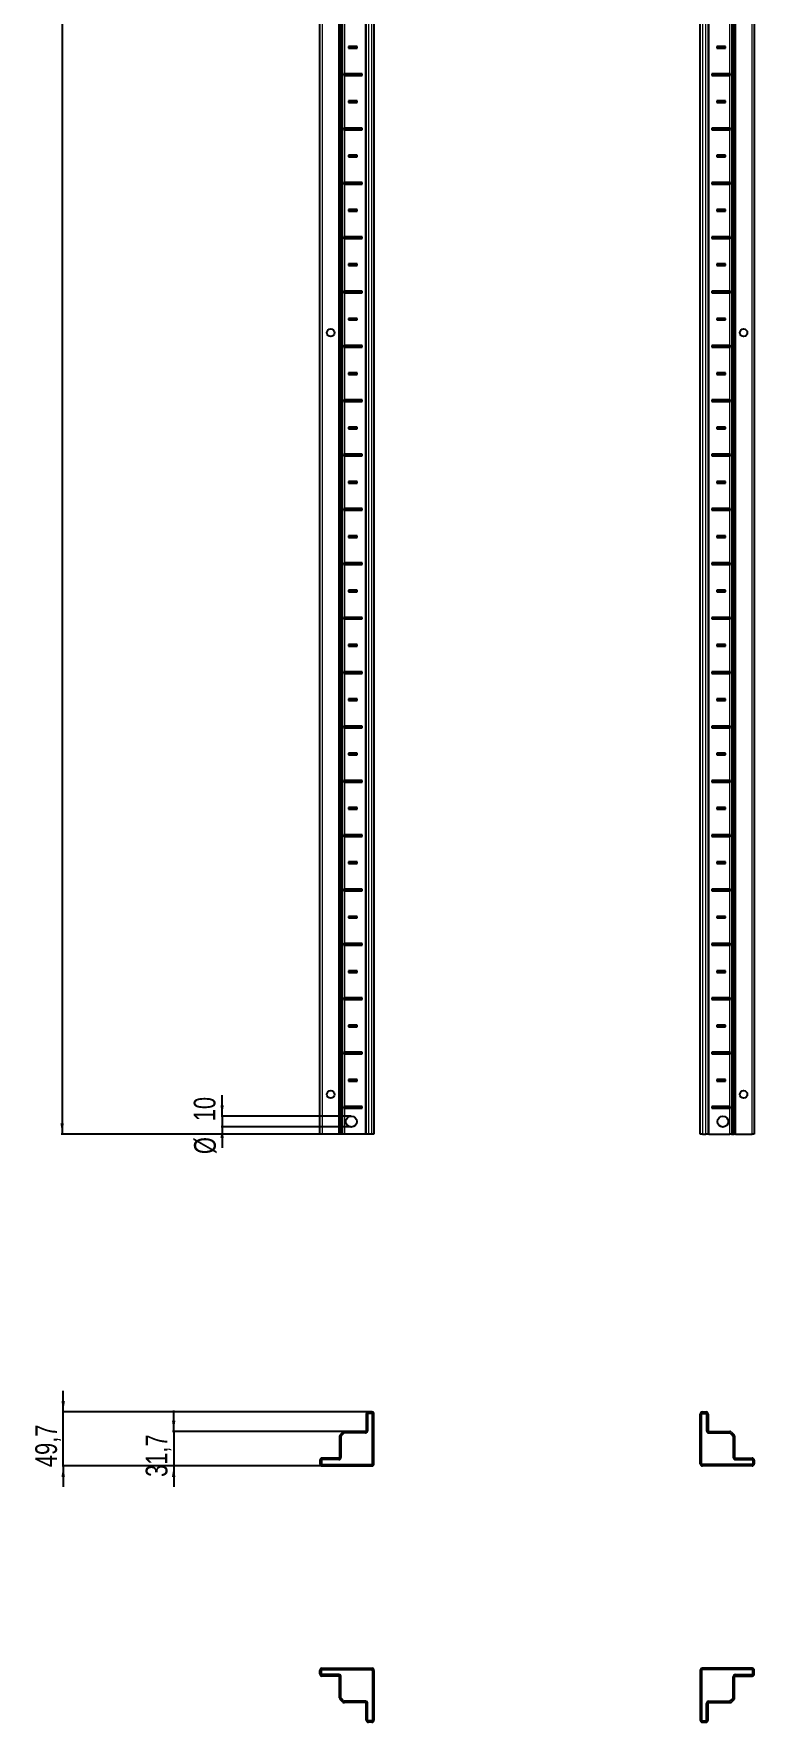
# Model space of a CAD drawing. Header units: millimetres. Extents: x -250 to 4825, y -1547 to 1577.
# Drawn here: x -250 to 412, y -1547 to 6 of the extents above; entities that cross this region are included whole.
import ezdxf

# ---------------------------------------------------------------- set-up
doc = ezdxf.new("R2010")
doc.units = ezdxf.units.MM
doc.layers.add('FORMAT', color=7, linetype='Continuous')
doc.styles.add('SLDTEXTSTYLE0', font='TXT', dxfattribs={"width": 0.75})
doc.dimstyles.new('SLDDIMSTYLE0', dxfattribs={"dimtxt": 20, "dimasz": 10, "dimexe": 0, "dimexo": 0.0625, "dimgap": 5, "dimtad": 2, "dimdec": 1, "dimrnd": 1e-09, "dimzin": 12, "dimdsep": 46, "dimtxsty": 'SLDTEXTSTYLE0', "dimsah": 1, "dimcen": 0.09, "dimadec": 0, "dimazin": 3, "dimtfac": 1, "dimtofl": 0, "dimtmove": 0, "dimatfit": 3, "dimfxl": 0, "dimfrac": 2, "dimtolj": 1, "dimtzin": 12, "dimarcsym": 0})
doc.dimstyles.new('SLDDIMSTYLE1', dxfattribs={"dimtxt": 20, "dimasz": 10, "dimexe": 0, "dimexo": 0.0625, "dimgap": 5, "dimtad": 2, "dimdec": 1, "dimrnd": 1e-09, "dimzin": 12, "dimdsep": 46, "dimtxsty": 'SLDTEXTSTYLE0', "dimsah": 1, "dimcen": 0.09, "dimadec": 0, "dimazin": 3, "dimtfac": 1, "dimtmove": 0, "dimatfit": 0, "dimfxl": 0, "dimfrac": 2, "dimtolj": 1, "dimtzin": 12, "dimarcsym": 0})

# ---------------------------------------------------------------- blocks, each defined once
blk = doc.blocks.new('_D')
at = {"layer": 'FORMAT'}
for p, q in [((35.2, 1092.8), (-225.3, 1092.8)), ((-224.3, 1092.8), (-224.3, -1006.2)), ((35.2, -1006.2), (-225.3, -1006.2))]:
    blk.add_line(p, q, dxfattribs=at)
for points in [[(-224.3, 1092.8), (-225.9, 1082.8), (-222.8, 1082.8)], [(-224.3, -1006.2), (-222.8, -996.2), (-225.9, -996.2)]]:
    blk.add_solid(points, dxfattribs=at)
at = {"layer": 'FORMAT', "insert": (-250.1, 13.7), "char_height": 20, "attachment_point": 1, "rotation": 90, "style": 'SLDTEXTSTYLE0'}
blk.add_mtext('2099', dxfattribs=at)
blk = doc.blocks.new('_D_3')
at = {"layer": 'FORMAT'}
for p, q in [((-77.2, -989.7), (-77.2, -970.5)), ((41.6, -989.7), (-78.2, -989.7)), ((-77.2, -989.7), (-77.2, -999.7)), ((41.6, -999.7), (-78.2, -999.7)), ((-77.2, -999.7), (-77.2, -1019))]:
    blk.add_line(p, q, dxfattribs=at)
for points in [[(-77.2, -989.7), (-75.7, -979.7), (-78.7, -979.7)], [(-77.2, -999.7), (-78.7, -1009.7), (-75.7, -1009.7)]]:
    blk.add_solid(points, dxfattribs=at)
at = {"layer": 'FORMAT', "char_height": 20, "attachment_point": 1, "rotation": 90, "style": 'SLDTEXTSTYLE0'}
for s, insert in [('10', (-103.3, -994.4)), ('%%c', (-103, -1024.6))]:
    blk.add_mtext(s, dxfattribs=dict(at, insert=insert))
blk = doc.blocks.new('_D_5')
at = {"layer": 'FORMAT'}
for p, q in [((-223.4, -1261.8), (-223.4, -1242.5)), ((57.3, -1261.8), (-224.4, -1261.8)), ((-223.4, -1311.5), (-223.4, -1261.8)), ((14.8, -1311.5), (-224.4, -1311.5)), ((-223.4, -1311.5), (-223.4, -1330.7))]:
    blk.add_line(p, q, dxfattribs=at)
for points in [[(-223.4, -1261.8), (-221.8, -1251.8), (-224.9, -1251.8)], [(-223.4, -1311.5), (-224.9, -1321.5), (-221.8, -1321.5)]]:
    blk.add_solid(points, dxfattribs=at)
at = {"layer": 'FORMAT', "insert": (-249.1, -1312.5), "char_height": 20, "attachment_point": 1, "rotation": 90, "style": 'SLDTEXTSTYLE0'}
blk.add_mtext('49,7', dxfattribs=at)
blk = doc.blocks.new('_D_6')
at = {"layer": 'FORMAT'}
for p, q in [((-121.7, -1279.8), (-121.7, -1260.5)), ((35.2, -1279.8), (-122.7, -1279.8)), ((-121.7, -1279.8), (-121.7, -1311.5)), ((14.8, -1311.5), (-122.7, -1311.5)), ((-121.7, -1311.5), (-121.7, -1330.7))]:
    blk.add_line(p, q, dxfattribs=at)
for points in [[(-121.7, -1279.8), (-120.2, -1269.8), (-123.3, -1269.8)], [(-121.7, -1311.5), (-123.3, -1321.5), (-120.2, -1321.5)]]:
    blk.add_solid(points, dxfattribs=at)
at = {"layer": 'FORMAT', "insert": (-147.5, -1321.5), "char_height": 20, "attachment_point": 1, "rotation": 90, "style": 'SLDTEXTSTYLE0'}
blk.add_mtext('31,7', dxfattribs=at)

msp = doc.modelspace()

# ---------------------------------------------------------------- linework, layer by layer
at = {"color": 7, "linetype": 'Continuous', "lineweight": 25}
for p, q in [((12.79, -1006.24), (12.79, 1092.76)), ((30.79, -1006.24), (30.79, 1092.76)), ((32.58, -1006.24), (32.58, 1092.76)), ((32.62, -1006.24), (32.62, 1092.76)), ((55.29, -1006.24), (55.29, 1092.76)), ((62.49, 1092.76), (62.49, -1006.24)), ((362.49, -1006.24), (362.49, 1092.76)), ((369.69, 1092.76), (369.69, -1006.24)), ((392.36, 1092.76), (392.36, -1006.24)), ((392.4, 1092.76), (392.4, -1006.24)), ((394.19, 1092.76), (394.19, -1006.24)), ((412.19, 1092.76), (412.19, -1006.24)), ((47.14, -5.99), (39.14, -5.99)), ((39.14, -5.99), (39.14, -7.49)), ((39.89, -6.74), (39.14, -5.99)), ((39.89, -6.74), (39.14, -7.49)), ((39.14, -7.49), (47.14, -7.49)), ((46.39, -6.74), (39.89, -6.74)), ((46.39, -6.74), (47.14, -5.99)), ((46.39, -6.74), (47.14, -7.49)), ((47.14, -7.49), (47.14, -5.99)), ((385.84, -5.99), (377.84, -5.99)), ((377.84, -5.99), (377.84, -7.49)), ((378.59, -6.74), (377.84, -5.99)), ((378.59, -6.74), (377.84, -7.49)), ((377.84, -7.49), (385.84, -7.49)), ((378.59, -6.74), (385.09, -6.74)), ((385.09, -6.74), (385.84, -5.99)), ((385.09, -6.74), (385.84, -7.49)), ((385.84, -7.49), (385.84, -5.99)), ((51.64, -30.99), (35.24, -30.99)), ((50.89, -31.74), (51.64, -30.99)), ((51.64, -32.49), (51.64, -30.99)), ((389.74, -30.99), (373.34, -30.99)), ((373.34, -30.99), (373.34, -32.49)), ((374.09, -31.74), (373.34, -30.99)), ((34.75, -31.1), (34.75, -32.39)), ((35.39, -31.74), (34.75, -31.1)), ((35.39, -31.74), (34.75, -32.39)), ((35.24, -32.49), (51.64, -32.49)), ((50.89, -31.74), (35.39, -31.74)), ((50.89, -31.74), (51.64, -32.49)), ((374.09, -31.74), (373.34, -32.49)), ((373.34, -32.49), (389.74, -32.49)), ((374.09, -31.74), (389.59, -31.74)), ((389.59, -31.74), (390.23, -31.1)), ((389.59, -31.74), (390.23, -32.39)), ((390.23, -32.39), (390.23, -31.1)), ((47.14, -55.99), (39.14, -55.99)), ((39.14, -55.99), (39.14, -57.49)), ((39.89, -56.74), (39.14, -55.99)), ((39.89, -56.74), (39.14, -57.49)), ((39.14, -57.49), (47.14, -57.49)), ((46.39, -56.74), (39.89, -56.74)), ((46.39, -56.74), (47.14, -55.99)), ((46.39, -56.74), (47.14, -57.49)), ((47.14, -57.49), (47.14, -55.99)), ((385.84, -55.99), (377.84, -55.99)), ((377.84, -55.99), (377.84, -57.49)), ((378.59, -56.74), (377.84, -55.99)), ((378.59, -56.74), (377.84, -57.49)), ((377.84, -57.49), (385.84, -57.49)), ((378.59, -56.74), (385.09, -56.74)), ((385.09, -56.74), (385.84, -55.99)), ((385.09, -56.74), (385.84, -57.49)), ((385.84, -57.49), (385.84, -55.99)), ((34.75, -81.1), (34.75, -82.39)), ((35.39, -81.74), (34.75, -81.1)), ((35.39, -81.74), (34.75, -82.39)), ((51.64, -80.99), (35.24, -80.99)), ((35.24, -82.49), (51.64, -82.49)), ((50.89, -81.74), (35.39, -81.74)), ((50.89, -81.74), (51.64, -80.99)), ((50.89, -81.74), (51.64, -82.49)), ((51.64, -82.49), (51.64, -80.99)), ((389.74, -80.99), (373.34, -80.99)), ((373.34, -80.99), (373.34, -82.49)), ((374.09, -81.74), (373.34, -80.99)), ((374.09, -81.74), (373.34, -82.49)), ((373.34, -82.49), (389.74, -82.49)), ((374.09, -81.74), (389.59, -81.74)), ((389.59, -81.74), (390.23, -81.1)), ((389.59, -81.74), (390.23, -82.39)), ((390.23, -82.39), (390.23, -81.1)), ((47.14, -105.99), (39.14, -105.99)), ((39.14, -105.99), (39.14, -107.49)), ((39.89, -106.74), (39.14, -105.99)), ((39.89, -106.74), (39.14, -107.49)), ((39.14, -107.49), (47.14, -107.49)), ((46.39, -106.74), (39.89, -106.74)), ((46.39, -106.74), (47.14, -105.99)), ((46.39, -106.74), (47.14, -107.49)), ((47.14, -107.49), (47.14, -105.99)), ((385.84, -105.99), (377.84, -105.99)), ((377.84, -105.99), (377.84, -107.49)), ((378.59, -106.74), (377.84, -105.99)), ((378.59, -106.74), (377.84, -107.49)), ((377.84, -107.49), (385.84, -107.49)), ((378.59, -106.74), (385.09, -106.74)), ((385.09, -106.74), (385.84, -105.99)), ((385.09, -106.74), (385.84, -107.49)), ((385.84, -107.49), (385.84, -105.99)), ((34.75, -131.1), (34.75, -132.39)), ((35.39, -131.74), (34.75, -131.1)), ((35.39, -131.74), (34.75, -132.39)), ((51.64, -130.99), (35.24, -130.99)), ((35.24, -132.49), (51.64, -132.49)), ((50.89, -131.74), (35.39, -131.74)), ((50.89, -131.74), (51.64, -130.99)), ((50.89, -131.74), (51.64, -132.49)), ((51.64, -132.49), (51.64, -130.99)), ((389.74, -130.99), (373.34, -130.99)), ((373.34, -130.99), (373.34, -132.49)), ((374.09, -131.74), (373.34, -130.99)), ((374.09, -131.74), (373.34, -132.49)), ((373.34, -132.49), (389.74, -132.49)), ((374.09, -131.74), (389.59, -131.74)), ((389.59, -131.74), (390.23, -131.1)), ((389.59, -131.74), (390.23, -132.39)), ((390.23, -132.39), (390.23, -131.1)), ((47.14, -155.99), (39.14, -155.99)), ((39.14, -155.99), (39.14, -157.49)), ((39.89, -156.74), (39.14, -155.99)), ((39.89, -156.74), (39.14, -157.49)), ((39.14, -157.49), (47.14, -157.49)), ((46.39, -156.74), (39.89, -156.74)), ((46.39, -156.74), (47.14, -155.99)), ((46.39, -156.74), (47.14, -157.49)), ((47.14, -157.49), (47.14, -155.99)), ((385.84, -155.99), (377.84, -155.99)), ((377.84, -155.99), (377.84, -157.49)), ((378.59, -156.74), (377.84, -155.99)), ((378.59, -156.74), (377.84, -157.49)), ((377.84, -157.49), (385.84, -157.49)), ((378.59, -156.74), (385.09, -156.74)), ((385.09, -156.74), (385.84, -155.99)), ((385.09, -156.74), (385.84, -157.49)), ((385.84, -157.49), (385.84, -155.99)), ((34.75, -181.1), (34.75, -182.39)), ((35.39, -181.74), (34.75, -181.1)), ((35.39, -181.74), (34.75, -182.39)), ((51.64, -180.99), (35.24, -180.99)), ((35.24, -182.49), (51.64, -182.49)), ((50.89, -181.74), (35.39, -181.74)), ((50.89, -181.74), (51.64, -180.99)), ((50.89, -181.74), (51.64, -182.49)), ((51.64, -182.49), (51.64, -180.99)), ((389.74, -180.99), (373.34, -180.99)), ((373.34, -180.99), (373.34, -182.49)), ((374.09, -181.74), (373.34, -180.99)), ((374.09, -181.74), (373.34, -182.49)), ((373.34, -182.49), (389.74, -182.49)), ((374.09, -181.74), (389.59, -181.74)), ((389.59, -181.74), (390.23, -181.1)), ((389.59, -181.74), (390.23, -182.39)), ((390.23, -182.39), (390.23, -181.1)), ((47.14, -205.99), (39.14, -205.99)), ((39.14, -205.99), (39.14, -207.49)), ((39.89, -206.74), (39.14, -205.99)), ((39.89, -206.74), (39.14, -207.49)), ((39.14, -207.49), (47.14, -207.49)), ((46.39, -206.74), (39.89, -206.74)), ((46.39, -206.74), (47.14, -205.99)), ((46.39, -206.74), (47.14, -207.49)), ((47.14, -207.49), (47.14, -205.99)), ((385.84, -205.99), (377.84, -205.99)), ((377.84, -205.99), (377.84, -207.49)), ((378.59, -206.74), (377.84, -205.99)), ((378.59, -206.74), (377.84, -207.49)), ((377.84, -207.49), (385.84, -207.49)), ((378.59, -206.74), (385.09, -206.74)), ((385.09, -206.74), (385.84, -205.99)), ((385.09, -206.74), (385.84, -207.49)), ((385.84, -207.49), (385.84, -205.99)), ((34.75, -231.1), (34.75, -232.39)), ((35.39, -231.74), (34.75, -231.1)), ((35.39, -231.74), (34.75, -232.39)), ((51.64, -230.99), (35.24, -230.99)), ((35.24, -232.49), (51.64, -232.49)), ((50.89, -231.74), (35.39, -231.74)), ((50.89, -231.74), (51.64, -230.99)), ((50.89, -231.74), (51.64, -232.49)), ((51.64, -232.49), (51.64, -230.99)), ((389.74, -230.99), (373.34, -230.99)), ((373.34, -230.99), (373.34, -232.49)), ((374.09, -231.74), (373.34, -230.99)), ((374.09, -231.74), (373.34, -232.49)), ((373.34, -232.49), (389.74, -232.49)), ((374.09, -231.74), (389.59, -231.74)), ((389.59, -231.74), (390.23, -231.1)), ((389.59, -231.74), (390.23, -232.39)), ((390.23, -232.39), (390.23, -231.1)), ((47.14, -255.99), (39.14, -255.99)), ((39.14, -255.99), (39.14, -257.49)), ((39.89, -256.74), (39.14, -255.99)), ((39.89, -256.74), (39.14, -257.49)), ((39.14, -257.49), (47.14, -257.49)), ((46.39, -256.74), (39.89, -256.74)), ((46.39, -256.74), (47.14, -255.99)), ((46.39, -256.74), (47.14, -257.49)), ((47.14, -257.49), (47.14, -255.99)), ((385.84, -255.99), (377.84, -255.99)), ((377.84, -255.99), (377.84, -257.49)), ((378.59, -256.74), (377.84, -255.99)), ((378.59, -256.74), (377.84, -257.49)), ((377.84, -257.49), (385.84, -257.49)), ((378.59, -256.74), (385.09, -256.74)), ((385.09, -256.74), (385.84, -255.99)), ((385.09, -256.74), (385.84, -257.49)), ((385.84, -257.49), (385.84, -255.99)), ((34.75, -281.1), (34.75, -282.39)), ((35.39, -281.74), (34.75, -281.1)), ((35.39, -281.74), (34.75, -282.39)), ((51.64, -280.99), (35.24, -280.99)), ((35.24, -282.49), (51.64, -282.49)), ((50.89, -281.74), (35.39, -281.74)), ((50.89, -281.74), (51.64, -280.99)), ((50.89, -281.74), (51.64, -282.49)), ((51.64, -282.49), (51.64, -280.99)), ((389.74, -280.99), (373.34, -280.99)), ((373.34, -280.99), (373.34, -282.49)), ((374.09, -281.74), (373.34, -280.99)), ((374.09, -281.74), (373.34, -282.49)), ((373.34, -282.49), (389.74, -282.49)), ((374.09, -281.74), (389.59, -281.74)), ((389.59, -281.74), (390.23, -281.1)), ((389.59, -281.74), (390.23, -282.39)), ((390.23, -282.39), (390.23, -281.1)), ((47.14, -305.99), (39.14, -305.99)), ((39.14, -305.99), (39.14, -307.49)), ((39.89, -306.74), (39.14, -305.99)), ((39.89, -306.74), (39.14, -307.49)), ((39.14, -307.49), (47.14, -307.49)), ((46.39, -306.74), (39.89, -306.74)), ((46.39, -306.74), (47.14, -305.99)), ((46.39, -306.74), (47.14, -307.49)), ((47.14, -307.49), (47.14, -305.99)), ((385.84, -305.99), (377.84, -305.99)), ((377.84, -305.99), (377.84, -307.49)), ((378.59, -306.74), (377.84, -305.99)), ((378.59, -306.74), (377.84, -307.49)), ((377.84, -307.49), (385.84, -307.49)), ((378.59, -306.74), (385.09, -306.74)), ((385.09, -306.74), (385.84, -305.99)), ((385.09, -306.74), (385.84, -307.49)), ((385.84, -307.49), (385.84, -305.99)), ((34.75, -331.1), (34.75, -332.39)), ((35.39, -331.74), (34.75, -331.1)), ((35.39, -331.74), (34.75, -332.39)), ((51.64, -330.99), (35.24, -330.99)), ((35.24, -332.49), (51.64, -332.49)), ((50.89, -331.74), (35.39, -331.74)), ((50.89, -331.74), (51.64, -330.99)), ((50.89, -331.74), (51.64, -332.49)), ((51.64, -332.49), (51.64, -330.99)), ((389.74, -330.99), (373.34, -330.99)), ((373.34, -330.99), (373.34, -332.49)), ((374.09, -331.74), (373.34, -330.99)), ((374.09, -331.74), (373.34, -332.49)), ((373.34, -332.49), (389.74, -332.49)), ((374.09, -331.74), (389.59, -331.74)), ((389.59, -331.74), (390.23, -331.1)), ((389.59, -331.74), (390.23, -332.39)), ((390.23, -332.39), (390.23, -331.1)), ((47.14, -355.99), (39.14, -355.99)), ((39.14, -355.99), (39.14, -357.49)), ((39.89, -356.74), (39.14, -355.99)), ((39.89, -356.74), (39.14, -357.49)), ((46.39, -356.74), (39.89, -356.74)), ((46.39, -356.74), (47.14, -355.99)), ((46.39, -356.74), (47.14, -357.49)), ((47.14, -357.49), (47.14, -355.99)), ((385.84, -355.99), (377.84, -355.99)), ((377.84, -355.99), (377.84, -357.49)), ((378.59, -356.74), (377.84, -355.99)), ((378.59, -356.74), (377.84, -357.49)), ((378.59, -356.74), (385.09, -356.74)), ((385.09, -356.74), (385.84, -355.99)), ((385.09, -356.74), (385.84, -357.49)), ((385.84, -357.49), (385.84, -355.99)), ((39.14, -357.49), (47.14, -357.49)), ((377.84, -357.49), (385.84, -357.49)), ((34.75, -381.1), (34.75, -382.39)), ((35.39, -381.74), (34.75, -381.1)), ((35.39, -381.74), (34.75, -382.39)), ((51.64, -380.99), (35.24, -380.99)), ((35.24, -382.49), (51.64, -382.49)), ((50.89, -381.74), (35.39, -381.74)), ((50.89, -381.74), (51.64, -380.99)), ((50.89, -381.74), (51.64, -382.49)), ((51.64, -382.49), (51.64, -380.99)), ((389.74, -380.99), (373.34, -380.99)), ((373.34, -380.99), (373.34, -382.49)), ((374.09, -381.74), (373.34, -380.99)), ((374.09, -381.74), (373.34, -382.49)), ((373.34, -382.49), (389.74, -382.49)), ((374.09, -381.74), (389.59, -381.74)), ((389.59, -381.74), (390.23, -381.1)), ((389.59, -381.74), (390.23, -382.39)), ((390.23, -382.39), (390.23, -381.1)), ((47.14, -405.99), (39.14, -405.99)), ((39.14, -405.99), (39.14, -407.49)), ((39.89, -406.74), (39.14, -405.99)), ((39.89, -406.74), (39.14, -407.49)), ((39.14, -407.49), (47.14, -407.49)), ((46.39, -406.74), (39.89, -406.74)), ((46.39, -406.74), (47.14, -405.99)), ((46.39, -406.74), (47.14, -407.49)), ((47.14, -407.49), (47.14, -405.99)), ((385.84, -405.99), (377.84, -405.99)), ((377.84, -405.99), (377.84, -407.49)), ((378.59, -406.74), (377.84, -405.99)), ((378.59, -406.74), (377.84, -407.49)), ((377.84, -407.49), (385.84, -407.49)), ((378.59, -406.74), (385.09, -406.74)), ((385.09, -406.74), (385.84, -405.99)), ((385.09, -406.74), (385.84, -407.49)), ((385.84, -407.49), (385.84, -405.99)), ((34.75, -431.1), (34.75, -432.39)), ((35.39, -431.74), (34.75, -431.1)), ((35.39, -431.74), (34.75, -432.39)), ((51.64, -430.99), (35.24, -430.99)), ((35.24, -432.49), (51.64, -432.49)), ((50.89, -431.74), (35.39, -431.74)), ((50.89, -431.74), (51.64, -430.99)), ((50.89, -431.74), (51.64, -432.49)), ((51.64, -432.49), (51.64, -430.99)), ((389.74, -430.99), (373.34, -430.99)), ((373.34, -430.99), (373.34, -432.49)), ((374.09, -431.74), (373.34, -430.99)), ((374.09, -431.74), (373.34, -432.49)), ((373.34, -432.49), (389.74, -432.49)), ((374.09, -431.74), (389.59, -431.74)), ((389.59, -431.74), (390.23, -431.1)), ((389.59, -431.74), (390.23, -432.39)), ((390.23, -432.39), (390.23, -431.1)), ((47.14, -455.99), (39.14, -455.99)), ((39.14, -455.99), (39.14, -457.49)), ((39.89, -456.74), (39.14, -455.99)), ((39.89, -456.74), (39.14, -457.49)), ((39.14, -457.49), (47.14, -457.49)), ((46.39, -456.74), (39.89, -456.74)), ((46.39, -456.74), (47.14, -455.99)), ((46.39, -456.74), (47.14, -457.49)), ((47.14, -457.49), (47.14, -455.99)), ((385.84, -455.99), (377.84, -455.99)), ((377.84, -455.99), (377.84, -457.49)), ((378.59, -456.74), (377.84, -455.99)), ((378.59, -456.74), (377.84, -457.49)), ((377.84, -457.49), (385.84, -457.49)), ((378.59, -456.74), (385.09, -456.74)), ((385.09, -456.74), (385.84, -455.99)), ((385.09, -456.74), (385.84, -457.49)), ((385.84, -457.49), (385.84, -455.99)), ((34.75, -481.1), (34.75, -482.39)), ((35.39, -481.74), (34.75, -481.1)), ((51.64, -480.99), (35.24, -480.99)), ((50.89, -481.74), (51.64, -480.99)), ((51.64, -482.49), (51.64, -480.99)), ((389.74, -480.99), (373.34, -480.99)), ((373.34, -480.99), (373.34, -482.49)), ((374.09, -481.74), (373.34, -480.99)), ((389.59, -481.74), (390.23, -481.1)), ((390.23, -482.39), (390.23, -481.1)), ((35.39, -481.74), (34.75, -482.39)), ((35.24, -482.49), (51.64, -482.49)), ((50.89, -481.74), (35.39, -481.74)), ((50.89, -481.74), (51.64, -482.49)), ((374.09, -481.74), (373.34, -482.49)), ((373.34, -482.49), (389.74, -482.49)), ((374.09, -481.74), (389.59, -481.74)), ((389.59, -481.74), (390.23, -482.39)), ((47.14, -505.99), (39.14, -505.99)), ((39.14, -505.99), (39.14, -507.49)), ((39.89, -506.74), (39.14, -505.99)), ((39.89, -506.74), (39.14, -507.49)), ((39.14, -507.49), (47.14, -507.49)), ((46.39, -506.74), (39.89, -506.74)), ((46.39, -506.74), (47.14, -505.99)), ((46.39, -506.74), (47.14, -507.49)), ((47.14, -507.49), (47.14, -505.99)), ((385.84, -505.99), (377.84, -505.99)), ((377.84, -505.99), (377.84, -507.49)), ((378.59, -506.74), (377.84, -505.99)), ((378.59, -506.74), (377.84, -507.49)), ((377.84, -507.49), (385.84, -507.49)), ((378.59, -506.74), (385.09, -506.74)), ((385.09, -506.74), (385.84, -505.99)), ((385.09, -506.74), (385.84, -507.49)), ((385.84, -507.49), (385.84, -505.99)), ((34.75, -531.1), (34.75, -532.39)), ((35.39, -531.74), (34.75, -531.1)), ((35.39, -531.74), (34.75, -532.39)), ((51.64, -530.99), (35.24, -530.99)), ((35.24, -532.49), (51.64, -532.49)), ((50.89, -531.74), (35.39, -531.74)), ((50.89, -531.74), (51.64, -530.99)), ((50.89, -531.74), (51.64, -532.49)), ((51.64, -532.49), (51.64, -530.99)), ((389.74, -530.99), (373.34, -530.99)), ((373.34, -530.99), (373.34, -532.49)), ((374.09, -531.74), (373.34, -530.99)), ((374.09, -531.74), (373.34, -532.49)), ((373.34, -532.49), (389.74, -532.49)), ((374.09, -531.74), (389.59, -531.74)), ((389.59, -531.74), (390.23, -531.1)), ((389.59, -531.74), (390.23, -532.39)), ((390.23, -532.39), (390.23, -531.1)), ((47.14, -555.99), (39.14, -555.99)), ((39.14, -555.99), (39.14, -557.49)), ((39.89, -556.74), (39.14, -555.99)), ((39.89, -556.74), (39.14, -557.49)), ((39.14, -557.49), (47.14, -557.49)), ((46.39, -556.74), (39.89, -556.74)), ((46.39, -556.74), (47.14, -555.99)), ((46.39, -556.74), (47.14, -557.49)), ((47.14, -557.49), (47.14, -555.99)), ((385.84, -555.99), (377.84, -555.99)), ((377.84, -555.99), (377.84, -557.49)), ((378.59, -556.74), (377.84, -555.99)), ((378.59, -556.74), (377.84, -557.49)), ((377.84, -557.49), (385.84, -557.49)), ((378.59, -556.74), (385.09, -556.74)), ((385.09, -556.74), (385.84, -555.99)), ((385.09, -556.74), (385.84, -557.49)), ((385.84, -557.49), (385.84, -555.99)), ((34.75, -581.1), (34.75, -582.39)), ((35.39, -581.74), (34.75, -581.1)), ((35.39, -581.74), (34.75, -582.39)), ((51.64, -580.99), (35.24, -580.99)), ((35.24, -582.49), (51.64, -582.49)), ((50.89, -581.74), (35.39, -581.74)), ((50.89, -581.74), (51.64, -580.99)), ((50.89, -581.74), (51.64, -582.49)), ((51.64, -582.49), (51.64, -580.99)), ((389.74, -580.99), (373.34, -580.99)), ((373.34, -580.99), (373.34, -582.49)), ((374.09, -581.74), (373.34, -580.99)), ((374.09, -581.74), (373.34, -582.49)), ((373.34, -582.49), (389.74, -582.49)), ((374.09, -581.74), (389.59, -581.74)), ((389.59, -581.74), (390.23, -581.1)), ((389.59, -581.74), (390.23, -582.39)), ((390.23, -582.39), (390.23, -581.1)), ((47.14, -605.99), (39.14, -605.99)), ((39.14, -605.99), (39.14, -607.49)), ((39.89, -606.74), (39.14, -605.99)), ((39.89, -606.74), (39.14, -607.49)), ((39.14, -607.49), (47.14, -607.49)), ((46.39, -606.74), (39.89, -606.74)), ((46.39, -606.74), (47.14, -605.99)), ((46.39, -606.74), (47.14, -607.49)), ((47.14, -607.49), (47.14, -605.99)), ((385.84, -605.99), (377.84, -605.99)), ((377.84, -605.99), (377.84, -607.49)), ((378.59, -606.74), (377.84, -605.99)), ((378.59, -606.74), (377.84, -607.49)), ((377.84, -607.49), (385.84, -607.49)), ((378.59, -606.74), (385.09, -606.74)), ((385.09, -606.74), (385.84, -605.99)), ((385.09, -606.74), (385.84, -607.49)), ((385.84, -607.49), (385.84, -605.99)), ((34.75, -631.1), (34.75, -632.39)), ((35.39, -631.74), (34.75, -631.1)), ((35.39, -631.74), (34.75, -632.39)), ((51.64, -630.99), (35.24, -630.99)), ((35.24, -632.49), (51.64, -632.49)), ((50.89, -631.74), (35.39, -631.74)), ((50.89, -631.74), (51.64, -630.99)), ((50.89, -631.74), (51.64, -632.49)), ((51.64, -632.49), (51.64, -630.99)), ((389.74, -630.99), (373.34, -630.99)), ((373.34, -630.99), (373.34, -632.49)), ((374.09, -631.74), (373.34, -630.99)), ((374.09, -631.74), (373.34, -632.49)), ((373.34, -632.49), (389.74, -632.49)), ((374.09, -631.74), (389.59, -631.74)), ((389.59, -631.74), (390.23, -631.1)), ((389.59, -631.74), (390.23, -632.39)), ((390.23, -632.39), (390.23, -631.1)), ((47.14, -655.99), (39.14, -655.99)), ((39.14, -655.99), (39.14, -657.49)), ((39.89, -656.74), (39.14, -655.99)), ((39.89, -656.74), (39.14, -657.49)), ((39.14, -657.49), (47.14, -657.49)), ((46.39, -656.74), (39.89, -656.74)), ((46.39, -656.74), (47.14, -655.99)), ((46.39, -656.74), (47.14, -657.49)), ((47.14, -657.49), (47.14, -655.99)), ((385.84, -655.99), (377.84, -655.99)), ((377.84, -655.99), (377.84, -657.49)), ((378.59, -656.74), (377.84, -655.99)), ((378.59, -656.74), (377.84, -657.49)), ((377.84, -657.49), (385.84, -657.49)), ((378.59, -656.74), (385.09, -656.74)), ((385.09, -656.74), (385.84, -655.99)), ((385.09, -656.74), (385.84, -657.49)), ((385.84, -657.49), (385.84, -655.99)), ((34.75, -681.1), (34.75, -682.39)), ((35.39, -681.74), (34.75, -681.1)), ((35.39, -681.74), (34.75, -682.39)), ((51.64, -680.99), (35.24, -680.99)), ((35.24, -682.49), (51.64, -682.49)), ((50.89, -681.74), (35.39, -681.74)), ((50.89, -681.74), (51.64, -680.99)), ((50.89, -681.74), (51.64, -682.49)), ((51.64, -682.49), (51.64, -680.99)), ((389.74, -680.99), (373.34, -680.99)), ((373.34, -680.99), (373.34, -682.49)), ((374.09, -681.74), (373.34, -680.99)), ((374.09, -681.74), (373.34, -682.49)), ((373.34, -682.49), (389.74, -682.49)), ((374.09, -681.74), (389.59, -681.74)), ((389.59, -681.74), (390.23, -681.1)), ((389.59, -681.74), (390.23, -682.39)), ((390.23, -682.39), (390.23, -681.1)), ((47.14, -705.99), (39.14, -705.99)), ((39.14, -705.99), (39.14, -707.49)), ((39.89, -706.74), (39.14, -705.99)), ((39.89, -706.74), (39.14, -707.49)), ((39.14, -707.49), (47.14, -707.49)), ((46.39, -706.74), (39.89, -706.74)), ((46.39, -706.74), (47.14, -705.99)), ((46.39, -706.74), (47.14, -707.49)), ((47.14, -707.49), (47.14, -705.99)), ((385.84, -705.99), (377.84, -705.99)), ((377.84, -705.99), (377.84, -707.49)), ((378.59, -706.74), (377.84, -705.99)), ((378.59, -706.74), (377.84, -707.49)), ((377.84, -707.49), (385.84, -707.49)), ((378.59, -706.74), (385.09, -706.74)), ((385.09, -706.74), (385.84, -705.99)), ((385.09, -706.74), (385.84, -707.49)), ((385.84, -707.49), (385.84, -705.99)), ((34.75, -731.1), (34.75, -732.39)), ((35.39, -731.74), (34.75, -731.1)), ((35.39, -731.74), (34.75, -732.39)), ((51.64, -730.99), (35.24, -730.99)), ((35.24, -732.49), (51.64, -732.49)), ((50.89, -731.74), (35.39, -731.74)), ((50.89, -731.74), (51.64, -730.99)), ((50.89, -731.74), (51.64, -732.49)), ((51.64, -732.49), (51.64, -730.99)), ((389.74, -730.99), (373.34, -730.99)), ((373.34, -730.99), (373.34, -732.49)), ((374.09, -731.74), (373.34, -730.99)), ((374.09, -731.74), (373.34, -732.49)), ((373.34, -732.49), (389.74, -732.49)), ((374.09, -731.74), (389.59, -731.74)), ((389.59, -731.74), (390.23, -731.1)), ((389.59, -731.74), (390.23, -732.39)), ((390.23, -732.39), (390.23, -731.1)), ((47.14, -755.99), (39.14, -755.99)), ((39.14, -755.99), (39.14, -757.49)), ((39.89, -756.74), (39.14, -755.99)), ((39.89, -756.74), (39.14, -757.49)), ((39.14, -757.49), (47.14, -757.49)), ((46.39, -756.74), (39.89, -756.74)), ((46.39, -756.74), (47.14, -755.99)), ((46.39, -756.74), (47.14, -757.49)), ((47.14, -757.49), (47.14, -755.99)), ((385.84, -755.99), (377.84, -755.99)), ((377.84, -755.99), (377.84, -757.49)), ((378.59, -756.74), (377.84, -755.99)), ((378.59, -756.74), (377.84, -757.49)), ((377.84, -757.49), (385.84, -757.49)), ((378.59, -756.74), (385.09, -756.74)), ((385.09, -756.74), (385.84, -755.99)), ((385.09, -756.74), (385.84, -757.49)), ((385.84, -757.49), (385.84, -755.99)), ((34.75, -781.1), (34.75, -782.39)), ((35.39, -781.74), (34.75, -781.1)), ((35.39, -781.74), (34.75, -782.39)), ((51.64, -780.99), (35.24, -780.99)), ((35.24, -782.49), (51.64, -782.49)), ((50.89, -781.74), (35.39, -781.74)), ((50.89, -781.74), (51.64, -780.99)), ((50.89, -781.74), (51.64, -782.49)), ((51.64, -782.49), (51.64, -780.99)), ((389.74, -780.99), (373.34, -780.99)), ((373.34, -780.99), (373.34, -782.49)), ((374.09, -781.74), (373.34, -780.99)), ((374.09, -781.74), (373.34, -782.49)), ((373.34, -782.49), (389.74, -782.49)), ((374.09, -781.74), (389.59, -781.74)), ((389.59, -781.74), (390.23, -781.1)), ((389.59, -781.74), (390.23, -782.39)), ((390.23, -782.39), (390.23, -781.1)), ((47.14, -805.99), (39.14, -805.99)), ((39.14, -805.99), (39.14, -807.49)), ((39.89, -806.74), (39.14, -805.99)), ((39.89, -806.74), (39.14, -807.49)), ((39.14, -807.49), (47.14, -807.49)), ((46.39, -806.74), (39.89, -806.74)), ((46.39, -806.74), (47.14, -805.99)), ((46.39, -806.74), (47.14, -807.49)), ((47.14, -807.49), (47.14, -805.99)), ((385.84, -805.99), (377.84, -805.99)), ((377.84, -805.99), (377.84, -807.49)), ((378.59, -806.74), (377.84, -805.99)), ((378.59, -806.74), (377.84, -807.49)), ((377.84, -807.49), (385.84, -807.49)), ((378.59, -806.74), (385.09, -806.74)), ((385.09, -806.74), (385.84, -805.99)), ((385.09, -806.74), (385.84, -807.49)), ((385.84, -807.49), (385.84, -805.99)), ((34.75, -831.1), (34.75, -832.39)), ((35.39, -831.74), (34.75, -831.1)), ((35.39, -831.74), (34.75, -832.39)), ((51.64, -830.99), (35.24, -830.99)), ((35.24, -832.49), (51.64, -832.49)), ((50.89, -831.74), (35.39, -831.74)), ((50.89, -831.74), (51.64, -830.99)), ((50.89, -831.74), (51.64, -832.49)), ((51.64, -832.49), (51.64, -830.99)), ((389.74, -830.99), (373.34, -830.99)), ((373.34, -830.99), (373.34, -832.49)), ((374.09, -831.74), (373.34, -830.99)), ((374.09, -831.74), (373.34, -832.49)), ((373.34, -832.49), (389.74, -832.49)), ((374.09, -831.74), (389.59, -831.74)), ((389.59, -831.74), (390.23, -831.1)), ((389.59, -831.74), (390.23, -832.39)), ((390.23, -832.39), (390.23, -831.1)), ((47.14, -855.99), (39.14, -855.99)), ((39.14, -855.99), (39.14, -857.49)), ((39.89, -856.74), (39.14, -855.99)), ((39.89, -856.74), (39.14, -857.49)), ((39.14, -857.49), (47.14, -857.49)), ((46.39, -856.74), (39.89, -856.74)), ((46.39, -856.74), (47.14, -855.99)), ((46.39, -856.74), (47.14, -857.49)), ((47.14, -857.49), (47.14, -855.99)), ((385.84, -855.99), (377.84, -855.99)), ((377.84, -855.99), (377.84, -857.49)), ((378.59, -856.74), (377.84, -855.99)), ((378.59, -856.74), (377.84, -857.49)), ((377.84, -857.49), (385.84, -857.49)), ((378.59, -856.74), (385.09, -856.74)), ((385.09, -856.74), (385.84, -855.99)), ((385.09, -856.74), (385.84, -857.49)), ((385.84, -857.49), (385.84, -855.99)), ((34.75, -881.1), (34.75, -882.39)), ((35.39, -881.74), (34.75, -881.1)), ((35.39, -881.74), (34.75, -882.39)), ((51.64, -880.99), (35.24, -880.99)), ((35.24, -882.49), (51.64, -882.49)), ((50.89, -881.74), (35.39, -881.74)), ((50.89, -881.74), (51.64, -880.99)), ((50.89, -881.74), (51.64, -882.49)), ((51.64, -882.49), (51.64, -880.99)), ((389.74, -880.99), (373.34, -880.99)), ((373.34, -880.99), (373.34, -882.49)), ((374.09, -881.74), (373.34, -880.99)), ((374.09, -881.74), (373.34, -882.49)), ((373.34, -882.49), (389.74, -882.49)), ((374.09, -881.74), (389.59, -881.74)), ((389.59, -881.74), (390.23, -881.1)), ((389.59, -881.74), (390.23, -882.39)), ((390.23, -882.39), (390.23, -881.1)), ((39.89, -906.74), (39.14, -905.99)), ((39.14, -905.99), (39.14, -907.49)), ((47.14, -905.99), (39.14, -905.99)), ((39.89, -906.74), (39.14, -907.49)), ((39.14, -907.49), (47.14, -907.49)), ((46.39, -906.74), (39.89, -906.74)), ((46.39, -906.74), (47.14, -905.99)), ((46.39, -906.74), (47.14, -907.49)), ((47.14, -907.49), (47.14, -905.99)), ((377.84, -905.99), (377.84, -907.49)), ((385.84, -905.99), (377.84, -905.99)), ((378.59, -906.74), (377.84, -905.99)), ((378.59, -906.74), (377.84, -907.49)), ((377.84, -907.49), (385.84, -907.49)), ((378.59, -906.74), (385.09, -906.74)), ((385.09, -906.74), (385.84, -905.99)), ((385.09, -906.74), (385.84, -907.49)), ((385.84, -907.49), (385.84, -905.99)), ((35.39, -931.74), (34.75, -931.1)), ((34.75, -931.1), (34.75, -932.39)), ((35.39, -931.74), (34.75, -932.39)), ((51.64, -930.99), (35.24, -930.99)), ((50.89, -931.74), (35.39, -931.74)), ((50.89, -931.74), (51.64, -930.99)), ((50.89, -931.74), (51.64, -932.49)), ((51.64, -932.49), (51.64, -930.99)), ((389.74, -930.99), (373.34, -930.99)), ((373.34, -930.99), (373.34, -932.49)), ((374.09, -931.74), (373.34, -930.99)), ((374.09, -931.74), (373.34, -932.49)), ((374.09, -931.74), (389.59, -931.74)), ((389.59, -931.74), (390.23, -931.1)), ((389.59, -931.74), (390.23, -932.39)), ((390.23, -932.39), (390.23, -931.1)), ((35.24, -932.49), (51.64, -932.49)), ((373.34, -932.49), (389.74, -932.49)), ((39.89, -956.74), (39.14, -955.99)), ((47.14, -955.99), (39.14, -955.99)), ((39.14, -955.99), (39.14, -957.49)), ((39.89, -956.74), (39.14, -957.49)), ((39.14, -957.49), (47.14, -957.49)), ((46.39, -956.74), (39.89, -956.74)), ((46.39, -956.74), (47.14, -955.99)), ((46.39, -956.74), (47.14, -957.49)), ((47.14, -957.49), (47.14, -955.99)), ((377.84, -955.99), (377.84, -957.49)), ((385.84, -955.99), (377.84, -955.99)), ((378.59, -956.74), (377.84, -955.99)), ((378.59, -956.74), (377.84, -957.49)), ((377.84, -957.49), (385.84, -957.49)), ((378.59, -956.74), (385.09, -956.74)), ((385.09, -956.74), (385.84, -955.99)), ((385.09, -956.74), (385.84, -957.49)), ((385.84, -957.49), (385.84, -955.99)), ((35.39, -981.74), (34.75, -981.1)), ((34.75, -981.1), (34.75, -982.39)), ((35.39, -981.74), (34.75, -982.39)), ((51.64, -980.99), (35.24, -980.99)), ((35.24, -982.49), (51.64, -982.49)), ((50.89, -981.74), (35.39, -981.74)), ((50.89, -981.74), (51.64, -980.99)), ((50.89, -981.74), (51.64, -982.49)), ((51.64, -982.49), (51.64, -980.99)), ((389.74, -980.99), (373.34, -980.99)), ((373.34, -980.99), (373.34, -982.49)), ((374.09, -981.74), (373.34, -980.99)), ((374.09, -981.74), (373.34, -982.49)), ((373.34, -982.49), (389.74, -982.49)), ((374.09, -981.74), (389.59, -981.74)), ((389.59, -981.74), (390.23, -981.1)), ((389.59, -981.74), (390.23, -982.39)), ((390.23, -982.39), (390.23, -981.1)), ((14.79, -1006.24), (12.79, -1006.24)), ((30.14, -1006.24), (14.79, -1006.24)), ((30.79, -1006.24), (30.14, -1006.24)), ((31.38, -1006.24), (30.79, -1006.24)), ((32.58, -1006.24), (31.38, -1006.24)), ((32.62, -1006.24), (32.58, -1006.24)), ((33.82, -1006.24), (32.62, -1006.24)), ((35.24, -1006.24), (33.82, -1006.24)), ((54.64, -1006.24), (35.24, -1006.24)), ((55.29, -1006.24), (54.64, -1006.24)), ((57.29, -1006.24), (55.29, -1006.24)), ((60.49, -1006.24), (57.29, -1006.24)), ((62.49, -1006.24), (60.49, -1006.24)), ((364.49, -1006.24), (362.49, -1006.24)), ((364.49, -1006.24), (367.69, -1006.24)), ((369.69, -1006.24), (367.69, -1006.24)), ((370.34, -1006.24), (369.69, -1006.24)), ((370.34, -1006.24), (389.74, -1006.24)), ((391.16, -1006.24), (389.74, -1006.24)), ((391.16, -1006.24), (392.36, -1006.24)), ((392.36, -1006.24), (392.4, -1006.24)), ((392.4, -1006.24), (393.6, -1006.24)), ((394.19, -1006.24), (393.6, -1006.24)), ((394.84, -1006.24), (394.19, -1006.24)), ((394.84, -1006.24), (410.19, -1006.24)), ((412.19, -1006.24), (410.19, -1006.24)), ((55.29, -1263.77), (55.29, -1279.12)), ((56.64, -1263.77), (56.64, -1279.12)), ((60.49, -1261.77), (57.29, -1261.77)), ((60.49, -1263.12), (57.29, -1263.12)), ((61.14, -1309.47), (61.14, -1263.77)), ((62.49, -1309.47), (62.49, -1263.77)), ((362.49, -1309.47), (362.49, -1263.77)), ((363.84, -1309.47), (363.84, -1263.77)), ((364.49, -1261.77), (367.69, -1261.77)), ((364.49, -1263.12), (367.69, -1263.12)), ((368.34, -1263.77), (368.34, -1279.12)), ((369.69, -1263.77), (369.69, -1279.12)), ((30.79, -1284.22), (30.79, -1303.62)), ((32.58, -1281.6), (31.38, -1282.8)), ((32.14, -1284.22), (32.14, -1303.62)), ((33.54, -1282.55), (32.33, -1283.76)), ((33.54, -1282.55), (32.58, -1281.6)), ((33.82, -1280.36), (32.62, -1281.56)), ((32.62, -1281.56), (33.57, -1282.52)), ((34.78, -1281.31), (33.57, -1282.52)), ((54.64, -1279.77), (35.24, -1279.77)), ((54.64, -1281.12), (35.24, -1281.12)), ((370.34, -1279.77), (389.74, -1279.77)), ((370.34, -1281.12), (389.74, -1281.12)), ((390.2, -1281.31), (391.41, -1282.52)), ((391.16, -1280.36), (392.36, -1281.56)), ((392.36, -1281.56), (391.41, -1282.52)), ((391.44, -1282.55), (392.4, -1281.6)), ((391.44, -1282.55), (392.65, -1283.76)), ((392.4, -1281.6), (393.6, -1282.8)), ((392.84, -1284.22), (392.84, -1303.62)), ((394.19, -1284.22), (394.19, -1303.62)), ((30.14, -1304.27), (14.79, -1304.27)), ((394.84, -1304.27), (410.19, -1304.27)), ((12.79, -1306.27), (12.79, -1309.47)), ((14.14, -1306.27), (14.14, -1309.47)), ((30.14, -1305.62), (14.79, -1305.62)), ((14.79, -1310.12), (60.49, -1310.12)), ((14.79, -1311.47), (60.49, -1311.47)), ((410.19, -1310.12), (364.49, -1310.12)), ((410.19, -1311.47), (364.49, -1311.47)), ((394.84, -1305.62), (410.19, -1305.62)), ((410.84, -1306.27), (410.84, -1309.47)), ((412.19, -1306.27), (412.19, -1309.47)), ((12.79, -1502.67), (12.79, -1499.47)), ((14.14, -1502.67), (14.14, -1499.47)), ((14.79, -1497.47), (60.49, -1497.47)), ((14.79, -1498.82), (60.49, -1498.82)), ((30.14, -1503.32), (14.79, -1503.32)), ((30.14, -1504.67), (14.79, -1504.67)), ((30.79, -1524.72), (30.79, -1505.32)), ((32.14, -1524.72), (32.14, -1505.32)), ((61.14, -1499.47), (61.14, -1545.17)), ((62.49, -1499.47), (62.49, -1545.17)), ((362.49, -1499.47), (362.49, -1545.17)), ((363.84, -1499.47), (363.84, -1545.17)), ((410.19, -1497.47), (364.49, -1497.47)), ((410.19, -1498.82), (364.49, -1498.82)), ((392.84, -1524.72), (392.84, -1505.32)), ((394.19, -1524.72), (394.19, -1505.32)), ((394.84, -1503.32), (410.19, -1503.32)), ((394.84, -1504.67), (410.19, -1504.67)), ((410.84, -1502.67), (410.84, -1499.47)), ((412.19, -1502.67), (412.19, -1499.47)), ((32.58, -1527.34), (31.38, -1526.14)), ((33.54, -1526.39), (32.33, -1525.18)), ((33.54, -1526.39), (32.58, -1527.34)), ((32.62, -1527.38), (33.57, -1526.42)), ((33.82, -1528.58), (32.62, -1527.38)), ((34.78, -1527.63), (33.57, -1526.42)), ((54.64, -1527.82), (35.24, -1527.82)), ((54.64, -1529.17), (35.24, -1529.17)), ((55.29, -1545.17), (55.29, -1529.82)), ((56.64, -1545.17), (56.64, -1529.82)), ((368.34, -1545.17), (368.34, -1529.82)), ((369.69, -1545.17), (369.69, -1529.82)), ((370.34, -1527.82), (389.74, -1527.82)), ((370.34, -1529.17), (389.74, -1529.17)), ((390.2, -1527.63), (391.41, -1526.42)), ((391.16, -1528.58), (392.36, -1527.38)), ((392.36, -1527.38), (391.41, -1526.42)), ((391.44, -1526.39), (392.65, -1525.18)), ((391.44, -1526.39), (392.4, -1527.34)), ((392.4, -1527.34), (393.6, -1526.14)), ((60.49, -1545.82), (57.29, -1545.82)), ((60.49, -1547.17), (57.29, -1547.17)), ((364.49, -1545.82), (367.69, -1545.82)), ((364.49, -1547.17), (367.69, -1547.17))]:
    msp.add_line(p, q, dxfattribs=at)
at = {"color": 8, "linetype": 'Continuous', "lineweight": 18}
for p, q in [((14.79, 1092.76), (14.79, -1006.24)), ((30.14, -1006.24), (30.14, 1092.76)), ((31.38, 1092.76), (31.38, -1006.24)), ((33.82, -1006.24), (33.82, 1092.76)), ((54.64, -1006.24), (54.64, 1092.76)), ((57.29, 1092.76), (57.29, -1006.24)), ((60.49, -1006.24), (60.49, 1092.76)), ((364.49, 1092.76), (364.49, -1006.24)), ((367.69, -1006.24), (367.69, 1092.76)), ((370.34, 1092.76), (370.34, -1006.24)), ((391.16, 1092.76), (391.16, -1006.24)), ((393.6, -1006.24), (393.6, 1092.76)), ((394.84, 1092.76), (394.84, -1006.24)), ((410.19, -1006.24), (410.19, 1092.76)), ((35.24, 17.51), (35.24, -30.99)), ((389.74, -30.99), (389.74, 17.51)), ((35.24, -32.49), (35.24, -80.99)), ((389.74, -80.99), (389.74, -32.49)), ((35.24, -82.49), (35.24, -130.99)), ((389.74, -130.99), (389.74, -82.49)), ((35.24, -132.49), (35.24, -180.99)), ((389.74, -180.99), (389.74, -132.49)), ((35.24, -182.49), (35.24, -230.99)), ((389.74, -230.99), (389.74, -182.49)), ((35.24, -232.49), (35.24, -280.99)), ((389.74, -280.99), (389.74, -232.49)), ((35.24, -282.49), (35.24, -330.99)), ((389.74, -330.99), (389.74, -282.49)), ((35.24, -332.49), (35.24, -380.99)), ((389.74, -380.99), (389.74, -332.49)), ((35.24, -382.49), (35.24, -430.99)), ((389.74, -430.99), (389.74, -382.49)), ((35.24, -432.49), (35.24, -480.99)), ((389.74, -480.99), (389.74, -432.49)), ((35.24, -482.49), (35.24, -530.99)), ((389.74, -530.99), (389.74, -482.49)), ((35.24, -532.49), (35.24, -580.99)), ((389.74, -580.99), (389.74, -532.49)), ((35.24, -582.49), (35.24, -630.99)), ((389.74, -630.99), (389.74, -582.49)), ((35.24, -632.49), (35.24, -680.99)), ((389.74, -680.99), (389.74, -632.49)), ((35.24, -682.49), (35.24, -730.99)), ((389.74, -730.99), (389.74, -682.49)), ((35.24, -732.49), (35.24, -780.99)), ((389.74, -780.99), (389.74, -732.49)), ((35.24, -782.49), (35.24, -830.99)), ((389.74, -830.99), (389.74, -782.49)), ((35.24, -832.49), (35.24, -880.99)), ((389.74, -880.99), (389.74, -832.49)), ((35.24, -882.49), (35.24, -930.99)), ((389.74, -930.99), (389.74, -882.49)), ((35.24, -932.49), (35.24, -980.99)), ((389.74, -980.99), (389.74, -932.49)), ((35.24, -982.49), (35.24, -1006.24)), ((389.74, -1006.24), (389.74, -982.49))]:
    msp.add_line(p, q, dxfattribs=at)
at = {"color": 7, "linetype": 'Continuous', "lineweight": 25}
for centre, radius in [((22.64, -269.24), 3.5), ((402.34, -269.24), 3.5), ((22.64, -969.74), 3.5), ((402.34, -969.74), 3.5), ((41.64, -994.74), 5), ((383.34, -994.74), 5)]:
    msp.add_circle(centre, radius, dxfattribs=at)
for centre, radius, start, end in [((57.29, -1263.77), 2, 90, 180), ((57.29, -1263.77), 0.65, 90, 180), ((60.49, -1263.77), 2, 0, 90), ((60.49, -1263.77), 0.65, 0, 90), ((364.49, -1263.77), 2, 90, 180), ((364.49, -1263.77), 0.65, 90, 180), ((367.69, -1263.77), 2, 0, 90), ((367.69, -1263.77), 0.65, 0, 90), ((32.79, -1284.22), 2, 135, 180), ((32.79, -1284.22), 0.65, 135, 180), ((35.24, -1281.77), 2, 90, 135), ((35.24, -1281.77), 0.65, 90, 135), ((54.64, -1279.12), 0.65, 270, 0), ((54.64, -1279.12), 2, 270, 0), ((370.34, -1279.12), 2, 180, 270), ((370.34, -1279.12), 0.65, 180, 270), ((389.74, -1281.77), 2, 45, 90), ((389.74, -1281.77), 0.65, 45, 90), ((392.19, -1284.22), 0.65, 0, 45), ((392.19, -1284.22), 2, 0, 45), ((14.79, -1306.27), 2, 90, 180), ((30.14, -1303.62), 0.65, 270, 0), ((30.14, -1303.62), 2, 270, 0), ((394.84, -1303.62), 2, 180, 270), ((394.84, -1303.62), 0.65, 180, 270), ((410.19, -1306.27), 2, 0, 90), ((14.79, -1309.47), 2, 180, 270), ((14.79, -1306.27), 0.65, 90, 180), ((14.79, -1309.47), 0.65, 180, 270), ((60.49, -1309.47), 0.65, 270, 0), ((60.49, -1309.47), 2, 270, 0), ((364.49, -1309.47), 2, 180, 270), ((364.49, -1309.47), 0.65, 180, 270), ((410.19, -1306.27), 0.65, 0, 90), ((410.19, -1309.47), 2, 270, 0), ((410.19, -1309.47), 0.65, 270, 0), ((14.79, -1499.47), 2, 90, 180), ((14.79, -1502.67), 2, 180, 270), ((14.79, -1499.47), 0.65, 90, 180), ((14.79, -1502.67), 0.65, 180, 270), ((30.14, -1505.32), 2, 0, 90), ((30.14, -1505.32), 0.65, 0, 90), ((60.49, -1499.47), 2, 0, 90), ((60.49, -1499.47), 0.65, 0, 90), ((364.49, -1499.47), 2, 90, 180), ((364.49, -1499.47), 0.65, 90, 180), ((394.84, -1505.32), 2, 90, 180), ((394.84, -1505.32), 0.65, 90, 180), ((410.19, -1499.47), 2, 0, 90), ((410.19, -1499.47), 0.65, 0, 90), ((410.19, -1502.67), 2, 270, 0), ((410.19, -1502.67), 0.65, 270, 0), ((32.79, -1524.72), 2, 180, 225), ((32.79, -1524.72), 0.65, 180, 225), ((35.24, -1527.17), 2, 225, 270), ((35.24, -1527.17), 0.65, 225, 270), ((54.64, -1529.82), 2, 0, 90), ((54.64, -1529.82), 0.65, 0, 90), ((370.34, -1529.82), 2, 90, 180), ((370.34, -1529.82), 0.65, 90, 180), ((389.74, -1527.17), 0.65, 270, 315), ((389.74, -1527.17), 2, 270, 315), ((392.19, -1524.72), 0.65, 315, 0), ((392.19, -1524.72), 2, 315, 0), ((57.29, -1545.17), 2, 180, 270), ((57.29, -1545.17), 0.65, 180, 270), ((60.49, -1545.17), 2, 270, 0), ((60.49, -1545.17), 0.65, 270, 0), ((364.49, -1545.17), 2, 180, 270), ((364.49, -1545.17), 0.65, 180, 270), ((367.69, -1545.17), 0.65, 270, 0), ((367.69, -1545.17), 2, 270, 0)]:
    msp.add_arc(centre, radius, start, end, dxfattribs=at)
for centre, start_param, end_param in [((35.24, -34.46), 0, 0.2482694), ((389.74, -34.46), 6.0349159, 6.2831853), ((35.24, -29.03), 2.8933233, 3.1415927), ((389.74, -29.03), 3.1415927, 3.389862), ((35.24, -84.46), 0, 0.2482694), ((35.24, -79.03), 2.8933233, 3.1415927), ((389.74, -84.46), 6.0349159, 6.2831853), ((389.74, -79.03), 3.1415927, 3.389862), ((35.24, -134.46), 0, 0.2482694), ((35.24, -129.03), 2.8933233, 3.1415927), ((389.74, -134.46), 6.0349159, 6.2831853), ((389.74, -129.03), 3.1415927, 3.389862), ((35.24, -184.46), 0, 0.2482694), ((35.24, -179.03), 2.8933233, 3.1415927), ((389.74, -184.46), 6.0349159, 6.2831853), ((389.74, -179.03), 3.1415927, 3.389862), ((35.24, -234.46), 0, 0.2482694), ((35.24, -229.03), 2.8933233, 3.1415927), ((389.74, -234.46), 6.0349159, 6.2831853), ((389.74, -229.03), 3.1415927, 3.389862), ((35.24, -284.46), 0, 0.2482694), ((35.24, -279.03), 2.8933233, 3.1415927), ((389.74, -284.46), 6.0349159, 6.2831853), ((389.74, -279.03), 3.1415927, 3.389862), ((35.24, -334.46), 0, 0.2482694), ((35.24, -329.03), 2.8933233, 3.1415927), ((389.74, -334.46), 6.0349159, 6.2831853), ((389.74, -329.03), 3.1415927, 3.389862), ((35.24, -384.46), 0, 0.2482694), ((35.24, -379.03), 2.8933233, 3.1415927), ((389.74, -384.46), 6.0349159, 6.2831853), ((389.74, -379.03), 3.1415927, 3.389862), ((35.24, -434.46), 0, 0.2482694), ((35.24, -429.03), 2.8933233, 3.1415927), ((389.74, -434.46), 6.0349159, 6.2831853), ((389.74, -429.03), 3.1415927, 3.389862), ((35.24, -484.46), 0, 0.2482694), ((389.74, -484.46), 6.0349159, 6.2831853), ((35.24, -479.03), 2.8933233, 3.1415927), ((389.74, -479.03), 3.1415927, 3.389862), ((35.24, -534.46), 0, 0.2482694), ((35.24, -529.03), 2.8933233, 3.1415927), ((389.74, -534.46), 6.0349159, 6.2831853), ((389.74, -529.03), 3.1415927, 3.389862), ((35.24, -584.46), 0, 0.2482694), ((35.24, -579.03), 2.8933233, 3.1415927), ((389.74, -584.46), 6.0349159, 6.2831853), ((389.74, -579.03), 3.1415927, 3.389862), ((35.24, -634.46), 0, 0.2482694), ((35.24, -629.03), 2.8933233, 3.1415927), ((389.74, -634.46), 6.0349159, 6.2831853), ((389.74, -629.03), 3.1415927, 3.389862), ((35.24, -684.46), 0, 0.2482694), ((35.24, -679.03), 2.8933233, 3.1415927), ((389.74, -684.46), 6.0349159, 6.2831853), ((389.74, -679.03), 3.1415927, 3.389862), ((35.24, -734.46), 0, 0.2482694), ((35.24, -729.03), 2.8933233, 3.1415927), ((389.74, -734.46), 6.0349159, 6.2831853), ((389.74, -729.03), 3.1415927, 3.389862), ((35.24, -784.46), 0, 0.2482694), ((35.24, -779.03), 2.8933233, 3.1415927), ((389.74, -784.46), 6.0349159, 6.2831853), ((389.74, -779.03), 3.1415927, 3.389862), ((35.24, -834.46), 0, 0.2482694), ((35.24, -829.03), 2.8933233, 3.1415927), ((389.74, -834.46), 6.0349159, 6.2831853), ((389.74, -829.03), 3.1415927, 3.389862), ((35.24, -884.46), 0, 0.2482694), ((35.24, -879.03), 2.8933233, 3.1415927), ((389.74, -884.46), 6.0349159, 6.2831853), ((389.74, -879.03), 3.1415927, 3.389862), ((35.24, -934.46), 0, 0.2482694), ((389.74, -934.46), 6.0349159, 6.2831853), ((35.24, -929.03), 2.8933233, 3.1415927), ((389.74, -929.03), 3.1415927, 3.389862), ((35.24, -984.46), 0, 0.2482694), ((35.24, -979.03), 2.8933233, 3.1415927), ((389.74, -984.46), 6.0349159, 6.2831853), ((389.74, -979.03), 3.1415927, 3.389862)]:
    msp.add_ellipse(centre, major_axis=(0, 3.46), ratio=0.5773503, start_param=start_param, end_param=end_param, dxfattribs=at)

# ---------------------------------------------------------------- dimensions: what is measured, and where the dimension line sits
at = {"layer": 'FORMAT'}
for base, p1, p2, dimstyle, picture, middle in [((-224.34, -1006.24), (35.24, 1092.76), (35.24, -1006.24), 'SLDDIMSTYLE0', '_D', (-224.34, 43.26)), ((-223.35, -1261.77), (14.79, -1311.47), (57.29, -1261.77), 'SLDDIMSTYLE1', '_D_5', (-223.35, -1286.62)), ((-121.73, -1311.47), (35.24, -1279.77), (14.79, -1311.47), 'SLDDIMSTYLE1', '_D_6', (-121.73, -1295.62))]:
    dim = msp.add_linear_dim(base=base, p1=p1, p2=p2, angle=90, dimstyle=dimstyle, dxfattribs=at)
    dim.commit()
    dim.dimension.update_dxf_attribs({"geometry": picture, "text_midpoint": middle, "dimtype": 160})
dim = msp.add_linear_dim(base=(-77.21, -999.74), p1=(41.64, -989.74), p2=(41.64, -999.74), angle=90, text='%%c<>', dimstyle='SLDDIMSTYLE1', dxfattribs=at)
dim.commit()
dim.dimension.update_dxf_attribs({"geometry": '_D_3', "text_midpoint": (-77.21, -994.74), "dimtype": 160})

doc.saveas('drawing.dxf')
